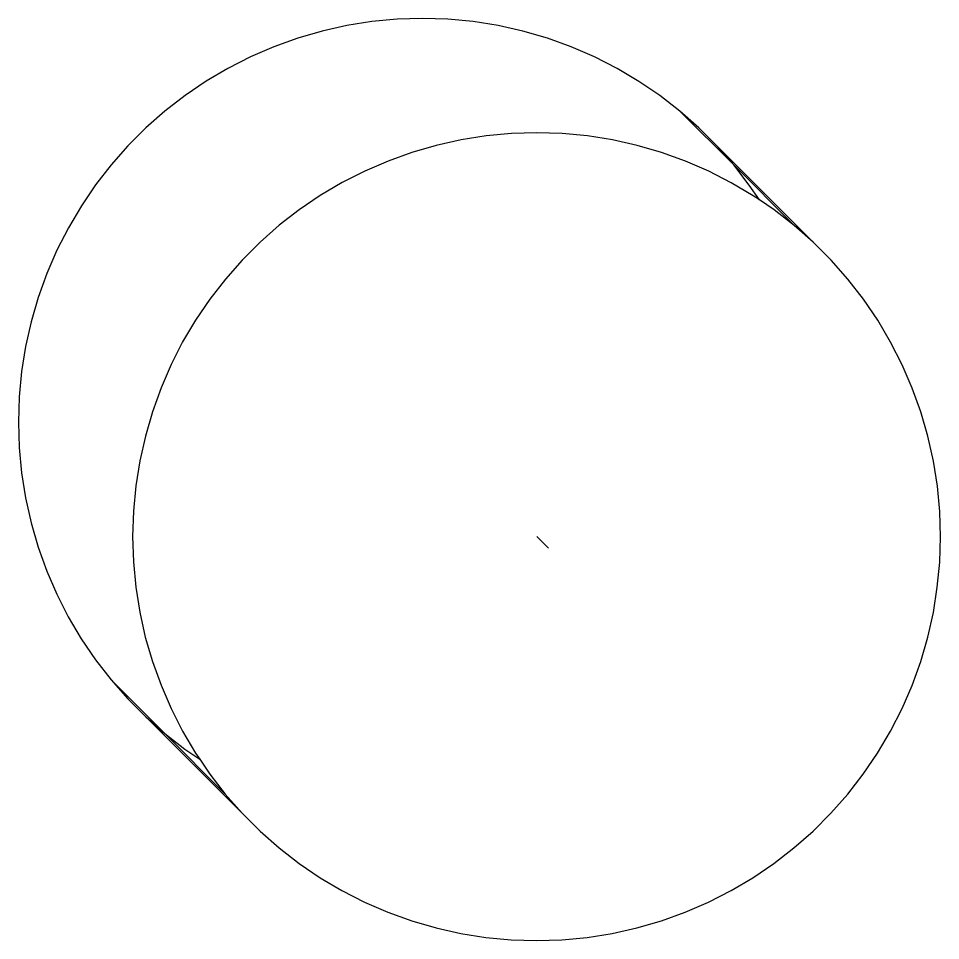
# Model space of a CAD drawing. Extents: x -13.6 to 4.5, y -9.5 to 11.7.
# Drawn here: x -13.632 to -13.5178, y -3.4891 to -3.375 of the extents above; entities that cross this region are included whole.
import ezdxf

# ---------------------------------------------------------------- set-up
doc = ezdxf.new("R2010")
doc.units = 0
doc.layers.get('0').update_dxf_attribs({"linetype": 'CONTINUOUS'})

msp = doc.modelspace()

# ---------------------------------------------------------------- linework, layer by layer
for p, q in [((-13.5851, -3.37507), (-13.58823, -3.37537)), ((-13.58196, -3.37497), (-13.5851, -3.37507)), ((-13.57882, -3.37507), (-13.58196, -3.37497)), ((-13.5757, -3.37537), (-13.57882, -3.37507)), ((-13.59133, -3.37586), (-13.5944, -3.37654)), ((-13.58823, -3.37537), (-13.59133, -3.37586)), ((-13.57259, -3.37586), (-13.5757, -3.37537)), ((-13.56953, -3.37655), (-13.57259, -3.37586)), ((-13.59741, -3.37742), (-13.60037, -3.37848)), ((-13.5944, -3.37654), (-13.59741, -3.37742)), ((-13.56651, -3.37742), (-13.56953, -3.37655)), ((-13.56356, -3.37849), (-13.56651, -3.37742)), ((-13.60037, -3.37848), (-13.60325, -3.37973)), ((-13.56068, -3.37974), (-13.56356, -3.37849)), ((-13.60325, -3.37973), (-13.60605, -3.38115)), ((-13.55788, -3.38116), (-13.56068, -3.37974)), ((-13.60605, -3.38115), (-13.60876, -3.38275)), ((-13.55517, -3.38276), (-13.55788, -3.38116)), ((-13.60876, -3.38275), (-13.61135, -3.38452)), ((-13.55258, -3.38453), (-13.55517, -3.38276)), ((-13.61135, -3.38452), (-13.61384, -3.38644)), ((-13.5501, -3.38645), (-13.55258, -3.38453)), ((-13.61384, -3.38644), (-13.61619, -3.38852)), ((-13.54774, -3.38853), (-13.5501, -3.38645)), ((-13.5501, -3.38645), (-13.54344, -3.39311)), ((-13.61619, -3.38852), (-13.61842, -3.39074)), ((-13.54552, -3.39075), (-13.54774, -3.38853)), ((-13.57719, -3.39), (-13.58026, -3.39069)), ((-13.57409, -3.38951), (-13.57719, -3.39)), ((-13.57096, -3.38922), (-13.57409, -3.38951)), ((-13.56783, -3.38912), (-13.57096, -3.38922)), ((-13.56469, -3.38922), (-13.56783, -3.38912)), ((-13.56156, -3.38951), (-13.56469, -3.38922)), ((-13.55846, -3.39), (-13.56156, -3.38951)), ((-13.55539, -3.39069), (-13.55846, -3.39)), ((-13.61842, -3.39074), (-13.62049, -3.39309)), ((-13.58026, -3.39069), (-13.58328, -3.39156)), ((-13.55238, -3.39157), (-13.55539, -3.39069)), ((-13.54344, -3.39311), (-13.54552, -3.39075)), ((-13.54552, -3.39075), (-13.5336, -3.40267)), ((-13.58328, -3.39156), (-13.58623, -3.39262)), ((-13.54942, -3.39263), (-13.55238, -3.39157)), ((-13.62049, -3.39309), (-13.62242, -3.39557)), ((-13.58623, -3.39262), (-13.58911, -3.39387)), ((-13.54654, -3.39388), (-13.54942, -3.39263)), ((-13.54152, -3.39559), (-13.54344, -3.39311)), ((-13.54344, -3.39311), (-13.53596, -3.4006)), ((-13.58911, -3.39387), (-13.59191, -3.3953)), ((-13.54374, -3.39531), (-13.54654, -3.39388)), ((-13.62242, -3.39557), (-13.62418, -3.39817)), ((-13.59191, -3.3953), (-13.59462, -3.3969)), ((-13.54104, -3.39691), (-13.54374, -3.39531)), ((-13.54027, -3.39742), (-13.54152, -3.39559)), ((-13.59462, -3.3969), (-13.59722, -3.39866)), ((-13.54027, -3.39742), (-13.54104, -3.39691)), ((-13.53844, -3.39867), (-13.54027, -3.39742)), ((-13.62418, -3.39817), (-13.62578, -3.40088)), ((-13.59722, -3.39866), (-13.5997, -3.40058)), ((-13.53596, -3.4006), (-13.53844, -3.39867)), ((-13.62578, -3.40088), (-13.62721, -3.40367)), ((-13.5997, -3.40058), (-13.60206, -3.40266)), ((-13.5336, -3.40267), (-13.53596, -3.4006)), ((-13.62721, -3.40367), (-13.62846, -3.40656)), ((-13.60206, -3.40266), (-13.60428, -3.40488)), ((-13.53138, -3.4049), (-13.5336, -3.40267)), ((-13.60428, -3.40488), (-13.60635, -3.40724)), ((-13.52931, -3.40725), (-13.53138, -3.4049)), ((-13.62846, -3.40656), (-13.62952, -3.40951)), ((-13.60635, -3.40724), (-13.60828, -3.40972)), ((-13.52738, -3.40974), (-13.52931, -3.40725)), ((-13.62952, -3.40951), (-13.6304, -3.41253)), ((-13.60828, -3.40972), (-13.61005, -3.41232)), ((-13.52562, -3.41233), (-13.52738, -3.40974)), ((-13.6304, -3.41253), (-13.63109, -3.41559)), ((-13.61005, -3.41232), (-13.61165, -3.41502)), ((-13.52402, -3.41504), (-13.52562, -3.41233)), ((-13.61165, -3.41502), (-13.61307, -3.41782)), ((-13.52259, -3.41784), (-13.52402, -3.41504)), ((-13.63109, -3.41559), (-13.63158, -3.41869)), ((-13.61307, -3.41782), (-13.61432, -3.4207)), ((-13.52135, -3.42072), (-13.52259, -3.41784)), ((-13.63158, -3.41869), (-13.63188, -3.42182)), ((-13.61432, -3.4207), (-13.61539, -3.42366)), ((-13.52028, -3.42367), (-13.52135, -3.42072)), ((-13.63188, -3.42182), (-13.63198, -3.42496)), ((-13.61539, -3.42366), (-13.61626, -3.42667)), ((-13.51941, -3.42669), (-13.52028, -3.42367)), ((-13.63198, -3.42496), (-13.63188, -3.4281)), ((-13.61626, -3.42667), (-13.61695, -3.42974)), ((-13.51872, -3.42976), (-13.51941, -3.42669)), ((-13.63188, -3.4281), (-13.63158, -3.43123)), ((-13.61695, -3.42974), (-13.61744, -3.43284)), ((-13.51823, -3.43286), (-13.51872, -3.42976)), ((-13.63158, -3.43123), (-13.63109, -3.43433)), ((-13.61744, -3.43284), (-13.61774, -3.43597)), ((-13.51794, -3.43599), (-13.51823, -3.43286)), ((-13.63109, -3.43433), (-13.63041, -3.4374)), ((-13.61774, -3.43597), (-13.61784, -3.43911)), ((-13.51784, -3.43913), (-13.51794, -3.43599)), ((-13.63041, -3.4374), (-13.62953, -3.44041)), ((-13.61784, -3.43911), (-13.61774, -3.44225)), ((-13.56638, -3.44053), (-13.5678, -3.43911)), ((-13.51794, -3.44227), (-13.51784, -3.43913)), ((-13.62953, -3.44041), (-13.62847, -3.44337)), ((-13.61774, -3.44225), (-13.61744, -3.44537)), ((-13.51824, -3.44539), (-13.51794, -3.44227)), ((-13.62847, -3.44337), (-13.62722, -3.44625)), ((-13.61744, -3.44537), (-13.61695, -3.44847)), ((-13.51873, -3.44849), (-13.51824, -3.44539)), ((-13.62722, -3.44625), (-13.6258, -3.44905)), ((-13.6258, -3.44905), (-13.6242, -3.45175)), ((-13.61695, -3.44847), (-13.61627, -3.45154)), ((-13.51941, -3.45156), (-13.51873, -3.44849)), ((-13.61627, -3.45154), (-13.61539, -3.45456)), ((-13.52029, -3.45458), (-13.51941, -3.45156)), ((-13.6242, -3.45175), (-13.62243, -3.45435)), ((-13.62243, -3.45435), (-13.62051, -3.45683)), ((-13.61539, -3.45456), (-13.61433, -3.45751)), ((-13.52136, -3.45753), (-13.52029, -3.45458)), ((-13.62051, -3.45683), (-13.61843, -3.45919)), ((-13.62051, -3.45683), (-13.61386, -3.46349)), ((-13.61433, -3.45751), (-13.61308, -3.4604)), ((-13.5226, -3.46041), (-13.52136, -3.45753)), ((-13.61843, -3.45919), (-13.61621, -3.46141)), ((-13.61308, -3.4604), (-13.61166, -3.46319)), ((-13.52403, -3.46321), (-13.5226, -3.46041)), ((-13.61621, -3.46141), (-13.61386, -3.46349)), ((-13.61621, -3.46141), (-13.60429, -3.47334)), ((-13.61386, -3.46349), (-13.61138, -3.46542)), ((-13.61386, -3.46349), (-13.60637, -3.47098)), ((-13.61166, -3.46319), (-13.61006, -3.4659)), ((-13.52563, -3.46591), (-13.52403, -3.46321)), ((-13.61138, -3.46542), (-13.60954, -3.46666)), ((-13.61006, -3.4659), (-13.60954, -3.46666)), ((-13.5274, -3.46851), (-13.52563, -3.46591)), ((-13.60954, -3.46666), (-13.6083, -3.4685)), ((-13.6083, -3.4685), (-13.60637, -3.47098)), ((-13.52932, -3.47099), (-13.5274, -3.46851)), ((-13.60637, -3.47098), (-13.60429, -3.47334)), ((-13.5314, -3.47335), (-13.52932, -3.47099)), ((-13.60429, -3.47334), (-13.60207, -3.47556)), ((-13.53362, -3.47557), (-13.5314, -3.47335)), ((-13.60207, -3.47556), (-13.59972, -3.47763)), ((-13.53598, -3.47765), (-13.53362, -3.47557)), ((-13.59972, -3.47763), (-13.59724, -3.47956)), ((-13.53846, -3.47957), (-13.53598, -3.47765)), ((-13.59724, -3.47956), (-13.59464, -3.48133)), ((-13.54106, -3.48134), (-13.53846, -3.47957)), ((-13.59464, -3.48133), (-13.59194, -3.48293)), ((-13.54376, -3.48293), (-13.54106, -3.48134)), ((-13.59194, -3.48293), (-13.58914, -3.48435)), ((-13.54656, -3.48436), (-13.54376, -3.48293)), ((-13.58914, -3.48435), (-13.58626, -3.4856)), ((-13.54944, -3.48561), (-13.54656, -3.48436)), ((-13.58626, -3.4856), (-13.5833, -3.48666)), ((-13.5524, -3.48667), (-13.54944, -3.48561)), ((-13.5833, -3.48666), (-13.58028, -3.48754)), ((-13.55542, -3.48755), (-13.5524, -3.48667)), ((-13.58028, -3.48754), (-13.57722, -3.48823)), ((-13.55848, -3.48823), (-13.55542, -3.48755)), ((-13.57722, -3.48823), (-13.57412, -3.48872)), ((-13.57412, -3.48872), (-13.57099, -3.48902)), ((-13.57099, -3.48902), (-13.56785, -3.48911)), ((-13.56785, -3.48911), (-13.56471, -3.48902)), ((-13.56471, -3.48902), (-13.56158, -3.48872)), ((-13.56158, -3.48872), (-13.55848, -3.48823))]:
    msp.add_line(p, q)

doc.saveas('drawing.dxf')
